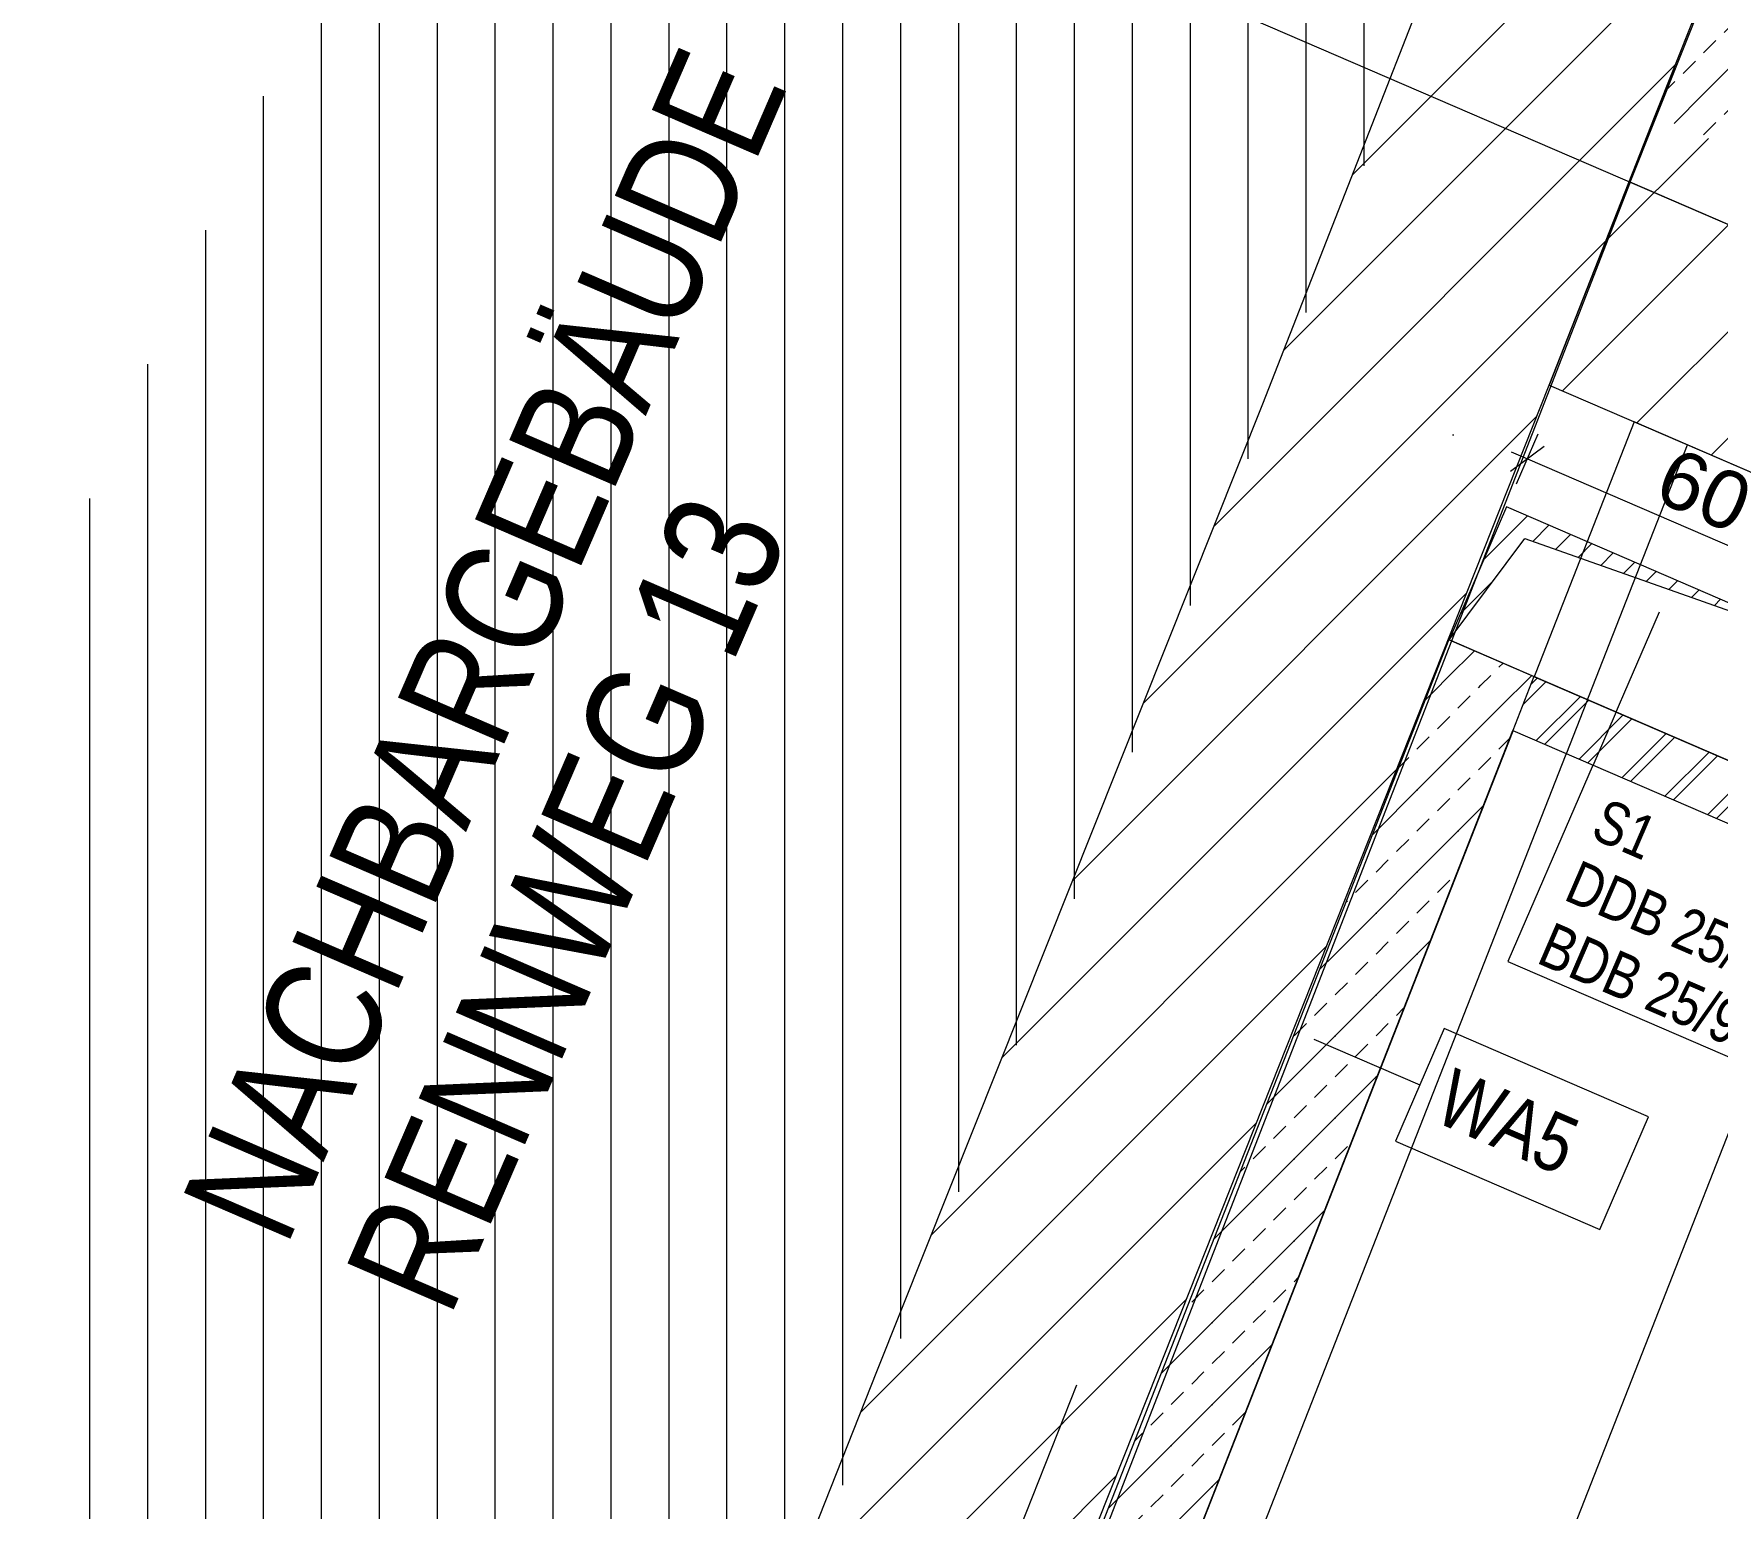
# Model space of a CAD drawing. Header units: millimetres. Extents: x 11801750 to 12566104, y 354831409 to 356234587.
# Drawn here: x 12539102 to 12542009, y 356217500 to 356220045 of the extents above; entities that cross this region are included whole.
import ezdxf
from ezdxf.enums import TextEntityAlignment as Align

# ---------------------------------------------------------------- set-up
doc = ezdxf.new("R2010")
doc.units = ezdxf.units.MM
doc.header["$MEASUREMENT"] = 0
doc.set_wipeout_variables(frame=1)
doc.linetypes.add('Dot & Dashed', pattern=[6702.78, 3527.78, -1763.89, 0, -1411.11])
doc.linetypes.add('Wipeout_Contour', pattern=[1000, 0, -1000])
for name, color, linetype in [('New_010 Aussenwände', 7, 'Continuous'), ('New_015 Innenwände', 7, 'Continuous'), ('New_035 Decken', 7, 'Continuous'), ('New_080 Raumdefinitionen', 7, 'Continuous'), ('New_110 Bemassungen Ausführung', 7, 'Continuous'), ('New_290 Raster _ Achsen', 7, 'Continuous')]:
    doc.layers.add(name, color=color, linetype=linetype)
for name, color, linetype, lineweight in [('New_010 Aussenwände_Pen_No__1', 7, 'Continuous', 13), ('New_010 Aussenwände_Pen_No__96', 8, 'Continuous', 13), ('New_015 Innenwände_Pen_No__1', 7, 'Continuous', 13), ('New_015 Innenwände_Pen_No__96', 8, 'Continuous', 13), ('New_035 Decken_Pen_No__1', 7, 'Continuous', 13), ('New_065 Möbel Einrichtung_Pen_No__39', 8, 'Continuous', 13), ('New_110 Bemassungen Ausführung_Pen_No__1', 7, 'Continuous', 13), ('New_160 Beschriftungen Ausführung_Pen_No__1', 7, 'Continuous', 13), ('New_255 Plangrafiken_Pen_No__1', 7, 'Continuous', 13), ('New_255 Plangrafiken_Pen_No__21', 1, 'Continuous', 13), ('New_255 Plangrafiken_Pen_No__39', 8, 'Continuous', 13), ('New_290 Raster _ Achsen_Pen_No__108', 7, 'Continuous', 13), ('New_HKLS_Pen_No__21', 1, 'Continuous', 13)]:
    doc.layers.add(name, color=color, linetype=linetype, lineweight=lineweight)
doc.styles.add('GENERATED_STYLE_1', font='arial.ttf')
doc.styles.add('GENERATED_STYLE_2', font='arial.ttf', dxfattribs={"width": 0.8})
doc.dimstyles.new('GENERATED_STYLE__1', dxfattribs={"dimtxt": 125, "dimasz": 47.5, "dimexe": 0.18, "dimexo": 2, "dimgap": 0, "dimtad": 1, "dimlfac": 0.001, "dimzin": 0, "dimdsep": 46, "dimtxsty": 'GENERATED_STYLE_1', "dimblk": 'ARROWHEAD_2', "dimblk1": 'ARROWHEAD_2', "dimblk2": 'ARROWHEAD_2', "dimcen": 0.09, "dimclrd": 7, "dimclre": 7, "dimclrt": 7, "dimadec": 0, "dimazin": 0, "dimtfac": 1, "dimtdec": 4, "dimtmove": 0, "dimatfit": 3, "dimfxl": 1, "dimtolj": 1, "dimtzin": 0, "dimarcsym": 0})
doc.dimstyles.new('GENERATED_STYLE__2', dxfattribs={"dimtxt": 100, "dimasz": 47.5, "dimexe": 0.18, "dimexo": 2, "dimgap": 0, "dimtad": 1, "dimlfac": 0.001, "dimzin": 0, "dimdsep": 46, "dimtxsty": 'GENERATED_STYLE_1', "dimblk": 'ARROWHEAD_2', "dimblk1": 'ARROWHEAD_2', "dimblk2": 'ARROWHEAD_2', "dimcen": 0.09, "dimclrd": 7, "dimclre": 7, "dimclrt": 7, "dimadec": 0, "dimazin": 0, "dimtfac": 1, "dimtdec": 4, "dimtmove": 0, "dimatfit": 3, "dimfxl": 1, "dimtolj": 1, "dimtzin": 0, "dimarcsym": 0})
pattern_1 = [(45, (12240439.16, 356160438.36), (-70.710678, 70.710678), [30, -20]), (45, (12240403.8, 356160473.71), (-70.710678, 70.710678), [100, 0])]
pattern_2 = [(45, (12240439.16, 356160438.36), (-91.92388, 91.92388), [])]
pattern_3 = [(45, (12240439.16, 356160438.356), (-53.033009, 53.033009), []), (45, (12240428.55, 356160448.96), (-53.033009, 53.033009), [])]

# ---------------------------------------------------------------- blocks, each defined once
blk = doc.blocks.new('*X23', base_point=(12240439.2, 356160438.4))
at = {"layer": 'New_255 Plangrafiken_Pen_No__39', "color": 8, "linetype": 'Continuous', "lineweight": 13}
for p, q in [((12539598.2, 356220169.2), (12539598.2, 356219933.6)), ((12539598.2, 356220169.2), (12539598.2, 356219933.6)), ((12539698.2, 356220183.6), (12539698.2, 356219933.6)), ((12539698.2, 356220183.6), (12539698.2, 356219933.6)), ((12539798.2, 356220183.6), (12539798.2, 356219933.6)), ((12539798.2, 356220183.6), (12539798.2, 356219933.6)), ((12539898.2, 356220183.6), (12539898.2, 356219933.6)), ((12539898.2, 356220183.6), (12539898.2, 356219933.6)), ((12539998.2, 356220183.6), (12539998.2, 356219933.6)), ((12539998.2, 356220183.6), (12539998.2, 356219933.6)), ((12540098.2, 356220183.6), (12540098.2, 356219933.6)), ((12540098.2, 356220183.6), (12540098.2, 356219933.6)), ((12540198.2, 356220183.6), (12540198.2, 356219933.6)), ((12540198.2, 356220183.6), (12540198.2, 356219933.6)), ((12540298.2, 356220183.6), (12540298.2, 356219933.6)), ((12540298.2, 356220183.6), (12540298.2, 356219933.6)), ((12540398.2, 356220183.6), (12540398.2, 356219933.6)), ((12540398.2, 356220183.6), (12540398.2, 356219933.6)), ((12540498.2, 356220183.6), (12540498.2, 356219933.6)), ((12540498.2, 356220183.6), (12540498.2, 356219933.6)), ((12540598.2, 356220183.6), (12540598.2, 356219933.6)), ((12540598.2, 356220183.6), (12540598.2, 356219933.6)), ((12540698.2, 356220183.6), (12540698.2, 356219933.6)), ((12540698.2, 356220183.6), (12540698.2, 356219933.6)), ((12540798.2, 356220183.6), (12540798.2, 356219933.6)), ((12540798.2, 356220183.6), (12540798.2, 356219933.6)), ((12540898.2, 356220183.6), (12540898.2, 356219933.6)), ((12540898.2, 356220183.6), (12540898.2, 356219933.6)), ((12540998.2, 356220183.6), (12540998.2, 356219933.6)), ((12540998.2, 356220183.6), (12540998.2, 356219933.6)), ((12541098.2, 356220183.6), (12541098.2, 356219933.6)), ((12541098.2, 356220183.6), (12541098.2, 356219933.6)), ((12541198.2, 356220183.6), (12541198.2, 356219933.6)), ((12541198.2, 356220183.6), (12541198.2, 356219933.6)), ((12541298.2, 356220183.6), (12541298.2, 356219933.6)), ((12541298.2, 356220183.6), (12541298.2, 356219933.6)), ((12541398.2, 356220183.6), (12541398.2, 356219933.6)), ((12541398.2, 356220183.6), (12541398.2, 356219933.6)), ((12539498.2, 356219937.7), (12539498.2, 356219933.6)), ((12539498.2, 356219937.7), (12539498.2, 356219933.6)), ((12539498.2, 356219933.6), (12539498.2, 356219683.6)), ((12539498.2, 356219933.6), (12539498.2, 356219683.6)), ((12539598.2, 356219933.6), (12539598.2, 356219683.6)), ((12539598.2, 356219933.6), (12539598.2, 356219683.6)), ((12539698.2, 356219933.6), (12539698.2, 356219683.6)), ((12539698.2, 356219933.6), (12539698.2, 356219683.6)), ((12539798.2, 356219933.6), (12539798.2, 356219683.6)), ((12539798.2, 356219933.6), (12539798.2, 356219683.6)), ((12539898.2, 356219933.6), (12539898.2, 356219683.6)), ((12539898.2, 356219933.6), (12539898.2, 356219683.6)), ((12539998.2, 356219933.6), (12539998.2, 356219683.6)), ((12539998.2, 356219933.6), (12539998.2, 356219683.6)), ((12540098.2, 356219933.6), (12540098.2, 356219683.6)), ((12540098.2, 356219933.6), (12540098.2, 356219683.6)), ((12540198.2, 356219933.6), (12540198.2, 356219683.6)), ((12540198.2, 356219933.6), (12540198.2, 356219683.6)), ((12540298.2, 356219933.6), (12540298.2, 356219683.6)), ((12540298.2, 356219933.6), (12540298.2, 356219683.6)), ((12540398.2, 356219933.6), (12540398.2, 356219683.6)), ((12540398.2, 356219933.6), (12540398.2, 356219683.6)), ((12540498.2, 356219933.6), (12540498.2, 356219683.6)), ((12540498.2, 356219933.6), (12540498.2, 356219683.6)), ((12540598.2, 356219933.6), (12540598.2, 356219683.6)), ((12540598.2, 356219933.6), (12540598.2, 356219683.6)), ((12540698.2, 356219933.6), (12540698.2, 356219683.6)), ((12540698.2, 356219933.6), (12540698.2, 356219683.6)), ((12540798.2, 356219933.6), (12540798.2, 356219683.6)), ((12540798.2, 356219933.6), (12540798.2, 356219683.6)), ((12540898.2, 356219933.6), (12540898.2, 356219683.6)), ((12540898.2, 356219933.6), (12540898.2, 356219683.6)), ((12540998.2, 356219933.6), (12540998.2, 356219683.6)), ((12540998.2, 356219933.6), (12540998.2, 356219683.6)), ((12541098.2, 356219933.6), (12541098.2, 356219683.6)), ((12541098.2, 356219933.6), (12541098.2, 356219683.6)), ((12541198.2, 356219933.6), (12541198.2, 356219683.6)), ((12541198.2, 356219933.6), (12541198.2, 356219683.6)), ((12541298.2, 356219933.6), (12541298.2, 356219683.6)), ((12541298.2, 356219933.6), (12541298.2, 356219683.6)), ((12541398.2, 356219933.6), (12541398.2, 356219817.4)), ((12541398.2, 356219933.6), (12541398.2, 356219817.4)), ((12539398.2, 356219706.2), (12539398.2, 356219683.6)), ((12539398.2, 356219706.2), (12539398.2, 356219683.6)), ((12539398.2, 356219683.6), (12539398.2, 356219433.6)), ((12539398.2, 356219683.6), (12539398.2, 356219433.6)), ((12539498.2, 356219683.6), (12539498.2, 356219433.6)), ((12539498.2, 356219683.6), (12539498.2, 356219433.6)), ((12539598.2, 356219683.6), (12539598.2, 356219433.6)), ((12539598.2, 356219683.6), (12539598.2, 356219433.6)), ((12539698.2, 356219683.6), (12539698.2, 356219433.6)), ((12539698.2, 356219683.6), (12539698.2, 356219433.6)), ((12539798.2, 356219683.6), (12539798.2, 356219433.6)), ((12539798.2, 356219683.6), (12539798.2, 356219433.6)), ((12539898.2, 356219683.6), (12539898.2, 356219433.6)), ((12539898.2, 356219683.6), (12539898.2, 356219433.6)), ((12539998.2, 356219683.6), (12539998.2, 356219433.6)), ((12539998.2, 356219683.6), (12539998.2, 356219433.6)), ((12540098.2, 356219683.6), (12540098.2, 356219433.6)), ((12540098.2, 356219683.6), (12540098.2, 356219433.6)), ((12540198.2, 356219683.6), (12540198.2, 356219433.6)), ((12540198.2, 356219683.6), (12540198.2, 356219433.6)), ((12540298.2, 356219683.6), (12540298.2, 356219433.6)), ((12540298.2, 356219683.6), (12540298.2, 356219433.6)), ((12540398.2, 356219683.6), (12540398.2, 356219433.6)), ((12540398.2, 356219683.6), (12540398.2, 356219433.6)), ((12540498.2, 356219683.6), (12540498.2, 356219433.6)), ((12540498.2, 356219683.6), (12540498.2, 356219433.6)), ((12540598.2, 356219683.6), (12540598.2, 356219433.6)), ((12540598.2, 356219683.6), (12540598.2, 356219433.6)), ((12540698.2, 356219683.6), (12540698.2, 356219433.6)), ((12540698.2, 356219683.6), (12540698.2, 356219433.6)), ((12540798.2, 356219683.6), (12540798.2, 356219433.6)), ((12540798.2, 356219683.6), (12540798.2, 356219433.6)), ((12540898.2, 356219683.6), (12540898.2, 356219433.6)), ((12540898.2, 356219683.6), (12540898.2, 356219433.6)), ((12540998.2, 356219683.6), (12540998.2, 356219433.6)), ((12540998.2, 356219683.6), (12540998.2, 356219433.6)), ((12541098.2, 356219683.6), (12541098.2, 356219433.6)), ((12541098.2, 356219683.6), (12541098.2, 356219433.6)), ((12541198.2, 356219683.6), (12541198.2, 356219433.6)), ((12541198.2, 356219683.6), (12541198.2, 356219433.6)), ((12541298.2, 356219683.6), (12541298.2, 356219564.3)), ((12541298.2, 356219683.6), (12541298.2, 356219564.3)), ((12539298.2, 356219474.7), (12539298.2, 356219433.6)), ((12539298.2, 356219474.7), (12539298.2, 356219433.6)), ((12539298.2, 356219433.6), (12539298.2, 356219183.6)), ((12539298.2, 356219433.6), (12539298.2, 356219183.6)), ((12539398.2, 356219433.6), (12539398.2, 356219183.6)), ((12539398.2, 356219433.6), (12539398.2, 356219183.6)), ((12539498.2, 356219433.6), (12539498.2, 356219183.6)), ((12539498.2, 356219433.6), (12539498.2, 356219183.6)), ((12539598.2, 356219433.6), (12539598.2, 356219183.6)), ((12539598.2, 356219433.6), (12539598.2, 356219183.6)), ((12539698.2, 356219433.6), (12539698.2, 356219183.6)), ((12539698.2, 356219433.6), (12539698.2, 356219183.6)), ((12539798.2, 356219433.6), (12539798.2, 356219183.6)), ((12539798.2, 356219433.6), (12539798.2, 356219183.6)), ((12539898.2, 356219433.6), (12539898.2, 356219183.6)), ((12539898.2, 356219433.6), (12539898.2, 356219183.6)), ((12539998.2, 356219433.6), (12539998.2, 356219183.6)), ((12539998.2, 356219433.6), (12539998.2, 356219183.6)), ((12540098.2, 356219433.6), (12540098.2, 356219183.6)), ((12540098.2, 356219433.6), (12540098.2, 356219183.6)), ((12540198.2, 356219433.6), (12540198.2, 356219183.6)), ((12540198.2, 356219433.6), (12540198.2, 356219183.6)), ((12540298.2, 356219433.6), (12540298.2, 356219183.6)), ((12540298.2, 356219433.6), (12540298.2, 356219183.6)), ((12540398.2, 356219433.6), (12540398.2, 356219183.6)), ((12540398.2, 356219433.6), (12540398.2, 356219183.6)), ((12540498.2, 356219433.6), (12540498.2, 356219183.6)), ((12540498.2, 356219433.6), (12540498.2, 356219183.6)), ((12540598.2, 356219433.6), (12540598.2, 356219183.6)), ((12540598.2, 356219433.6), (12540598.2, 356219183.6)), ((12540698.2, 356219433.6), (12540698.2, 356219183.6)), ((12540698.2, 356219433.6), (12540698.2, 356219183.6)), ((12540798.2, 356219433.6), (12540798.2, 356219183.6)), ((12540798.2, 356219433.6), (12540798.2, 356219183.6)), ((12540898.2, 356219433.6), (12540898.2, 356219183.6)), ((12540898.2, 356219433.6), (12540898.2, 356219183.6)), ((12540998.2, 356219433.6), (12540998.2, 356219183.6)), ((12540998.2, 356219433.6), (12540998.2, 356219183.6)), ((12541098.2, 356219433.6), (12541098.2, 356219183.6)), ((12541098.2, 356219433.6), (12541098.2, 356219183.6)), ((12541198.2, 356219433.6), (12541198.2, 356219311.3)), ((12541198.2, 356219433.6), (12541198.2, 356219311.3)), ((12539198.2, 356219243.2), (12539198.2, 356219183.6)), ((12539198.2, 356219243.2), (12539198.2, 356219183.6)), ((12539198.2, 356219183.6), (12539198.2, 356218933.6)), ((12539198.2, 356219183.6), (12539198.2, 356218933.6)), ((12539298.2, 356219183.6), (12539298.2, 356218933.6)), ((12539298.2, 356219183.6), (12539298.2, 356218933.6)), ((12539398.2, 356219183.6), (12539398.2, 356218933.6)), ((12539398.2, 356219183.6), (12539398.2, 356218933.6)), ((12539498.2, 356219183.6), (12539498.2, 356218933.6)), ((12539498.2, 356219183.6), (12539498.2, 356218933.6)), ((12539598.2, 356219183.6), (12539598.2, 356218933.6)), ((12539598.2, 356219183.6), (12539598.2, 356218933.6)), ((12539698.2, 356219183.6), (12539698.2, 356218933.6)), ((12539698.2, 356219183.6), (12539698.2, 356218933.6)), ((12539798.2, 356219183.6), (12539798.2, 356218933.6)), ((12539798.2, 356219183.6), (12539798.2, 356218933.6)), ((12539898.2, 356219183.6), (12539898.2, 356218933.6)), ((12539898.2, 356219183.6), (12539898.2, 356218933.6)), ((12539998.2, 356219183.6), (12539998.2, 356218933.6)), ((12539998.2, 356219183.6), (12539998.2, 356218933.6)), ((12540098.2, 356219183.6), (12540098.2, 356218933.6)), ((12540098.2, 356219183.6), (12540098.2, 356218933.6)), ((12540198.2, 356219183.6), (12540198.2, 356218933.6)), ((12540198.2, 356219183.6), (12540198.2, 356218933.6)), ((12540298.2, 356219183.6), (12540298.2, 356218933.6)), ((12540298.2, 356219183.6), (12540298.2, 356218933.6)), ((12540398.2, 356219183.6), (12540398.2, 356218933.6)), ((12540398.2, 356219183.6), (12540398.2, 356218933.6)), ((12540498.2, 356219183.6), (12540498.2, 356218933.6)), ((12540498.2, 356219183.6), (12540498.2, 356218933.6)), ((12540598.2, 356219183.6), (12540598.2, 356218933.6)), ((12540598.2, 356219183.6), (12540598.2, 356218933.6)), ((12540698.2, 356219183.6), (12540698.2, 356218933.6)), ((12540698.2, 356219183.6), (12540698.2, 356218933.6)), ((12540798.2, 356219183.6), (12540798.2, 356218933.6)), ((12540798.2, 356219183.6), (12540798.2, 356218933.6)), ((12540898.2, 356219183.6), (12540898.2, 356218933.6)), ((12540898.2, 356219183.6), (12540898.2, 356218933.6)), ((12540998.2, 356219183.6), (12540998.2, 356218933.6)), ((12540998.2, 356219183.6), (12540998.2, 356218933.6)), ((12541098.2, 356219183.6), (12541098.2, 356219058.2)), ((12541098.2, 356219183.6), (12541098.2, 356219058.2)), ((12539198.2, 356218933.6), (12539198.2, 356218683.6)), ((12539198.2, 356218933.6), (12539198.2, 356218683.6)), ((12539298.2, 356218933.6), (12539298.2, 356218683.6)), ((12539298.2, 356218933.6), (12539298.2, 356218683.6)), ((12539398.2, 356218933.6), (12539398.2, 356218683.6)), ((12539398.2, 356218933.6), (12539398.2, 356218683.6)), ((12539498.2, 356218933.6), (12539498.2, 356218683.6)), ((12539498.2, 356218933.6), (12539498.2, 356218683.6)), ((12539598.2, 356218933.6), (12539598.2, 356218683.6)), ((12539598.2, 356218933.6), (12539598.2, 356218683.6)), ((12539698.2, 356218933.6), (12539698.2, 356218683.6)), ((12539698.2, 356218933.6), (12539698.2, 356218683.6)), ((12539798.2, 356218933.6), (12539798.2, 356218683.6)), ((12539798.2, 356218933.6), (12539798.2, 356218683.6)), ((12539898.2, 356218933.6), (12539898.2, 356218683.6)), ((12539898.2, 356218933.6), (12539898.2, 356218683.6)), ((12539998.2, 356218933.6), (12539998.2, 356218683.6)), ((12539998.2, 356218933.6), (12539998.2, 356218683.6)), ((12540098.2, 356218933.6), (12540098.2, 356218683.6)), ((12540098.2, 356218933.6), (12540098.2, 356218683.6)), ((12540198.2, 356218933.6), (12540198.2, 356218683.6)), ((12540198.2, 356218933.6), (12540198.2, 356218683.6)), ((12540298.2, 356218933.6), (12540298.2, 356218683.6)), ((12540298.2, 356218933.6), (12540298.2, 356218683.6)), ((12540398.2, 356218933.6), (12540398.2, 356218683.6)), ((12540398.2, 356218933.6), (12540398.2, 356218683.6)), ((12540498.2, 356218933.6), (12540498.2, 356218683.6)), ((12540498.2, 356218933.6), (12540498.2, 356218683.6)), ((12540598.2, 356218933.6), (12540598.2, 356218683.6)), ((12540598.2, 356218933.6), (12540598.2, 356218683.6)), ((12540698.2, 356218933.6), (12540698.2, 356218683.6)), ((12540698.2, 356218933.6), (12540698.2, 356218683.6)), ((12540798.2, 356218933.6), (12540798.2, 356218683.6)), ((12540798.2, 356218933.6), (12540798.2, 356218683.6)), ((12540898.2, 356218933.6), (12540898.2, 356218683.6)), ((12540898.2, 356218933.6), (12540898.2, 356218683.6)), ((12540998.2, 356218933.6), (12540998.2, 356218805.2)), ((12540998.2, 356218933.6), (12540998.2, 356218805.2)), ((12539198.2, 356218683.6), (12539198.2, 356218433.6)), ((12539198.2, 356218683.6), (12539198.2, 356218433.6)), ((12539298.2, 356218683.6), (12539298.2, 356218433.6)), ((12539298.2, 356218683.6), (12539298.2, 356218433.6)), ((12539398.2, 356218683.6), (12539398.2, 356218433.6)), ((12539398.2, 356218683.6), (12539398.2, 356218433.6)), ((12539498.2, 356218683.6), (12539498.2, 356218433.6)), ((12539498.2, 356218683.6), (12539498.2, 356218433.6)), ((12539598.2, 356218683.6), (12539598.2, 356218433.6)), ((12539598.2, 356218683.6), (12539598.2, 356218433.6)), ((12539698.2, 356218683.6), (12539698.2, 356218433.6)), ((12539698.2, 356218683.6), (12539698.2, 356218433.6)), ((12539798.2, 356218683.6), (12539798.2, 356218433.6)), ((12539798.2, 356218683.6), (12539798.2, 356218433.6)), ((12539898.2, 356218683.6), (12539898.2, 356218433.6)), ((12539898.2, 356218683.6), (12539898.2, 356218433.6)), ((12539998.2, 356218683.6), (12539998.2, 356218433.6)), ((12539998.2, 356218683.6), (12539998.2, 356218433.6)), ((12540098.2, 356218683.6), (12540098.2, 356218433.6)), ((12540098.2, 356218683.6), (12540098.2, 356218433.6)), ((12540198.2, 356218683.6), (12540198.2, 356218433.6)), ((12540198.2, 356218683.6), (12540198.2, 356218433.6)), ((12540298.2, 356218683.6), (12540298.2, 356218433.6)), ((12540298.2, 356218683.6), (12540298.2, 356218433.6)), ((12540398.2, 356218683.6), (12540398.2, 356218433.6)), ((12540398.2, 356218683.6), (12540398.2, 356218433.6)), ((12540498.2, 356218683.6), (12540498.2, 356218433.6)), ((12540498.2, 356218683.6), (12540498.2, 356218433.6)), ((12540598.2, 356218683.6), (12540598.2, 356218433.6)), ((12540598.2, 356218683.6), (12540598.2, 356218433.6)), ((12540698.2, 356218683.6), (12540698.2, 356218433.6)), ((12540698.2, 356218683.6), (12540698.2, 356218433.6)), ((12540798.2, 356218683.6), (12540798.2, 356218433.6)), ((12540798.2, 356218683.6), (12540798.2, 356218433.6)), ((12540898.2, 356218683.6), (12540898.2, 356218552.1)), ((12540898.2, 356218683.6), (12540898.2, 356218552.1)), ((12539198.2, 356218433.6), (12539198.2, 356218183.6)), ((12539198.2, 356218433.6), (12539198.2, 356218183.6)), ((12539298.2, 356218433.6), (12539298.2, 356218183.6)), ((12539298.2, 356218433.6), (12539298.2, 356218183.6)), ((12539398.2, 356218433.6), (12539398.2, 356218183.6)), ((12539398.2, 356218433.6), (12539398.2, 356218183.6)), ((12539498.2, 356218433.6), (12539498.2, 356218183.6)), ((12539498.2, 356218433.6), (12539498.2, 356218183.6)), ((12539598.2, 356218433.6), (12539598.2, 356218183.6)), ((12539598.2, 356218433.6), (12539598.2, 356218183.6)), ((12539698.2, 356218433.6), (12539698.2, 356218183.6)), ((12539698.2, 356218433.6), (12539698.2, 356218183.6)), ((12539798.2, 356218433.6), (12539798.2, 356218183.6)), ((12539798.2, 356218433.6), (12539798.2, 356218183.6)), ((12539898.2, 356218433.6), (12539898.2, 356218183.6)), ((12539898.2, 356218433.6), (12539898.2, 356218183.6)), ((12539998.2, 356218433.6), (12539998.2, 356218183.6)), ((12539998.2, 356218433.6), (12539998.2, 356218183.6)), ((12540098.2, 356218433.6), (12540098.2, 356218183.6)), ((12540098.2, 356218433.6), (12540098.2, 356218183.6)), ((12540198.2, 356218433.6), (12540198.2, 356218183.6)), ((12540198.2, 356218433.6), (12540198.2, 356218183.6)), ((12540298.2, 356218433.6), (12540298.2, 356218183.6)), ((12540298.2, 356218433.6), (12540298.2, 356218183.6)), ((12540398.2, 356218433.6), (12540398.2, 356218183.6)), ((12540398.2, 356218433.6), (12540398.2, 356218183.6)), ((12540498.2, 356218433.6), (12540498.2, 356218183.6)), ((12540498.2, 356218433.6), (12540498.2, 356218183.6)), ((12540598.2, 356218433.6), (12540598.2, 356218183.6)), ((12540598.2, 356218433.6), (12540598.2, 356218183.6)), ((12540698.2, 356218433.6), (12540698.2, 356218183.6)), ((12540698.2, 356218433.6), (12540698.2, 356218183.6)), ((12540798.2, 356218433.6), (12540798.2, 356218299.1)), ((12540798.2, 356218433.6), (12540798.2, 356218299.1)), ((12539198.2, 356218183.6), (12539198.2, 356217933.6)), ((12539198.2, 356218183.6), (12539198.2, 356217933.6)), ((12539298.2, 356218183.6), (12539298.2, 356217933.6)), ((12539298.2, 356218183.6), (12539298.2, 356217933.6)), ((12539398.2, 356218183.6), (12539398.2, 356217933.6)), ((12539398.2, 356218183.6), (12539398.2, 356217933.6)), ((12539498.2, 356218183.6), (12539498.2, 356217933.6)), ((12539498.2, 356218183.6), (12539498.2, 356217933.6)), ((12539598.2, 356218183.6), (12539598.2, 356217933.6)), ((12539598.2, 356218183.6), (12539598.2, 356217933.6)), ((12539698.2, 356218183.6), (12539698.2, 356217933.6)), ((12539698.2, 356218183.6), (12539698.2, 356217933.6)), ((12539798.2, 356218183.6), (12539798.2, 356217933.6)), ((12539798.2, 356218183.6), (12539798.2, 356217933.6)), ((12539898.2, 356218183.6), (12539898.2, 356217933.6)), ((12539898.2, 356218183.6), (12539898.2, 356217933.6)), ((12539998.2, 356218183.6), (12539998.2, 356217933.6)), ((12539998.2, 356218183.6), (12539998.2, 356217933.6)), ((12540098.2, 356218183.6), (12540098.2, 356217933.6)), ((12540098.2, 356218183.6), (12540098.2, 356217933.6)), ((12540198.2, 356218183.6), (12540198.2, 356217933.6)), ((12540198.2, 356218183.6), (12540198.2, 356217933.6)), ((12540298.2, 356218183.6), (12540298.2, 356217933.6)), ((12540298.2, 356218183.6), (12540298.2, 356217933.6)), ((12540398.2, 356218183.6), (12540398.2, 356217933.6)), ((12540398.2, 356218183.6), (12540398.2, 356217933.6)), ((12540498.2, 356218183.6), (12540498.2, 356217933.6)), ((12540498.2, 356218183.6), (12540498.2, 356217933.6)), ((12540598.2, 356218183.6), (12540598.2, 356217933.6)), ((12540598.2, 356218183.6), (12540598.2, 356217933.6)), ((12540698.2, 356218183.6), (12540698.2, 356218046)), ((12540698.2, 356218183.6), (12540698.2, 356218046)), ((12539198.2, 356217933.6), (12539198.2, 356217683.6)), ((12539198.2, 356217933.6), (12539198.2, 356217683.6)), ((12539298.2, 356217933.6), (12539298.2, 356217683.6)), ((12539298.2, 356217933.6), (12539298.2, 356217683.6)), ((12539398.2, 356217933.6), (12539398.2, 356217683.6)), ((12539398.2, 356217933.6), (12539398.2, 356217683.6)), ((12539498.2, 356217933.6), (12539498.2, 356217683.6)), ((12539498.2, 356217933.6), (12539498.2, 356217683.6)), ((12539598.2, 356217933.6), (12539598.2, 356217683.6)), ((12539598.2, 356217933.6), (12539598.2, 356217683.6)), ((12539698.2, 356217933.6), (12539698.2, 356217683.6)), ((12539698.2, 356217933.6), (12539698.2, 356217683.6)), ((12539798.2, 356217933.6), (12539798.2, 356217683.6)), ((12539798.2, 356217933.6), (12539798.2, 356217683.6)), ((12539898.2, 356217933.6), (12539898.2, 356217683.6)), ((12539898.2, 356217933.6), (12539898.2, 356217683.6)), ((12539998.2, 356217933.6), (12539998.2, 356217683.6)), ((12539998.2, 356217933.6), (12539998.2, 356217683.6)), ((12540098.2, 356217933.6), (12540098.2, 356217683.6)), ((12540098.2, 356217933.6), (12540098.2, 356217683.6)), ((12540198.2, 356217933.6), (12540198.2, 356217683.6)), ((12540198.2, 356217933.6), (12540198.2, 356217683.6)), ((12540298.2, 356217933.6), (12540298.2, 356217683.6)), ((12540298.2, 356217933.6), (12540298.2, 356217683.6)), ((12540398.2, 356217933.6), (12540398.2, 356217683.6)), ((12540398.2, 356217933.6), (12540398.2, 356217683.6)), ((12540498.2, 356217933.6), (12540498.2, 356217683.6)), ((12540498.2, 356217933.6), (12540498.2, 356217683.6)), ((12540598.2, 356217933.6), (12540598.2, 356217793)), ((12540598.2, 356217933.6), (12540598.2, 356217793)), ((12539198.2, 356217683.6), (12539198.2, 356217433.6)), ((12539198.2, 356217683.6), (12539198.2, 356217433.6)), ((12539298.2, 356217683.6), (12539298.2, 356217433.6)), ((12539298.2, 356217683.6), (12539298.2, 356217433.6)), ((12539398.2, 356217683.6), (12539398.2, 356217433.6)), ((12539398.2, 356217683.6), (12539398.2, 356217433.6)), ((12539498.2, 356217683.6), (12539498.2, 356217433.6)), ((12539498.2, 356217683.6), (12539498.2, 356217433.6)), ((12539598.2, 356217683.6), (12539598.2, 356217433.6)), ((12539598.2, 356217683.6), (12539598.2, 356217433.6)), ((12539698.2, 356217683.6), (12539698.2, 356217433.6)), ((12539698.2, 356217683.6), (12539698.2, 356217433.6)), ((12539798.2, 356217683.6), (12539798.2, 356217433.6)), ((12539798.2, 356217683.6), (12539798.2, 356217433.6)), ((12539898.2, 356217683.6), (12539898.2, 356217433.6)), ((12539898.2, 356217683.6), (12539898.2, 356217433.6)), ((12539998.2, 356217683.6), (12539998.2, 356217433.6)), ((12539998.2, 356217683.6), (12539998.2, 356217433.6)), ((12540098.2, 356217683.6), (12540098.2, 356217433.6)), ((12540098.2, 356217683.6), (12540098.2, 356217433.6)), ((12540198.2, 356217683.6), (12540198.2, 356217433.6)), ((12540198.2, 356217683.6), (12540198.2, 356217433.6)), ((12540298.2, 356217683.6), (12540298.2, 356217433.6)), ((12540298.2, 356217683.6), (12540298.2, 356217433.6)), ((12540398.2, 356217683.6), (12540398.2, 356217433.6)), ((12540398.2, 356217683.6), (12540398.2, 356217433.6)), ((12540498.2, 356217683.6), (12540498.2, 356217539.9)), ((12540498.2, 356217683.6), (12540498.2, 356217539.9))]:
    blk.add_line(p, q, dxfattribs=at)
blk = doc.blocks.new('Fill_3', base_point=(12240439.2, 356160438.4))
at = {"layer": 'New_255 Plangrafiken_Pen_No__39', "color": 8, "linetype": 'Continuous', "lineweight": 13}
blk.add_blockref('*X23', (12240439.2, 356160438.4), dxfattribs=at)
blk = doc.blocks.new('Slab_1', base_point=(12547154.2, 356210507.7))
at = {"layer": 'New_035 Decken_Pen_No__1', "color": 7, "linetype": 'Continuous', "lineweight": 13, "flags": 128}
blk.add_lwpolyline([(12547154.2, 356210507.7), (12549029.4, 356209697.6), (12551425.9, 356215245.2), (12551270.6, 356215312.3), (12551369.8, 356215541.8), (12545889.9, 356217911.1), (12545939.5, 356218025.8), (12541857.8, 356219789.1), (12539526.9, 356213802.6)], close=True, dxfattribs=at)
blk = doc.blocks.new('Slab_5', base_point=(12545847.7, 356218065.5))
at = {"layer": 'New_035 Decken_Pen_No__1', "color": 7, "linetype": 'Continuous', "lineweight": 13, "flags": 128}
blk.add_lwpolyline([(12545847.7, 356218065.5), (12541857.8, 356219789.1), (12544927.2, 356227482.7), (12547894, 356226201), (12547854.4, 356226109.2), (12552736.2, 356224000.4), (12551404.9, 356220918.5), (12547851, 356222450.4), (12545939.5, 356218025.8)], close=True, dxfattribs=at)
blk = doc.blocks.new('Wall_6', base_point=(12539732, 356214376))
at = {"layer": 'New_010 Aussenwände', "linetype": 'Continuous', "lineweight": 0, "true_color": 0x000000}
h = blk.add_hatch(dxfattribs=at)
h.set_pattern_fill('BETON_BEWEHRT_SN46', color=18, style=0, pattern_type=2)
h.set_pattern_definition(pattern_1)
h.paths.add_polyline_path([(12539881, 356214317.6), (12541655.4, 356218842.7), (12541545, 356218999.3), (12539732, 356214376)])
h = blk.add_hatch(dxfattribs=at)
h.set_pattern_fill('BETON_BEWEHRT_SN46', color=18, style=0, pattern_type=2)
h.set_pattern_definition(pattern_1)
h.paths.add_polyline_path([(12541545, 356218999.3), (12541655.4, 356218842.7), (12541692, 356218935.8)])
at = {"layer": 'New_010 Aussenwände_Pen_No__1', "color": 7, "linetype": 'Continuous', "lineweight": 13}
blk.add_line((12541692, 356218935.8), (12541655.4, 356218842.7), dxfattribs=at)
at = {"layer": 'New_010 Aussenwände_Pen_No__1', "color": 7, "linetype": 'Continuous', "lineweight": 13, "flags": 128}
for points in [[(12541545, 356218999.3), (12539732, 356214376)], [(12541545, 356218999.3), (12541692, 356218935.8)], [(12539881, 356214317.6), (12541655.4, 356218842.7)]]:
    blk.add_lwpolyline(points, dxfattribs=at)
blk = doc.blocks.new('Wall_36', base_point=(12542312.7, 356219726.6))
at = {"layer": 'New_010 Aussenwände_Pen_No__96', "linetype": 'Continuous', "lineweight": 13}
h = blk.add_hatch(dxfattribs=at)
h.set_pattern_fill('COMMON_BRICK', color=8, style=0, pattern_type=2)
h.set_pattern_definition(pattern_2)
h.paths.add_polyline_path([(12542312.7, 356219726.6), (12541901.2, 356219904.4), (12541718.2, 356219438.8), (12542114.4, 356219267.6)])
at = {"layer": 'New_010 Aussenwände_Pen_No__1', "color": 7, "linetype": 'Continuous', "lineweight": 13, "flags": 128}
for points in [[(12541901.2, 356219904.4), (12541718.2, 356219438.8)], [(12542312.7, 356219726.6), (12542048.1, 356219840.9)], [(12541718.2, 356219438.8), (12542114.4, 356219267.6)]]:
    blk.add_lwpolyline(points, dxfattribs=at)
blk = doc.blocks.new('Wall_37', base_point=(12539105.3, 356213984.7))
at = {"layer": 'New_015 Innenwände_Pen_No__96', "linetype": 'Continuous', "lineweight": 13}
h = blk.add_hatch(dxfattribs=at)
h.set_pattern_fill('COMMON_BRICK', color=8, style=0, pattern_type=2)
h.set_pattern_definition(pattern_2)
h.paths.add_polyline_path([(12539105.3, 356213984.7), (12539526.9, 356213802.6), (12539729.3, 356214368.7), (12540445.4, 356216233.8), (12540673.7, 356216808.5), (12541025.8, 356217693.6), (12541718.2, 356219438.8), (12541901.2, 356219904.4), (12542070.1, 356220327.7), (12542314.7, 356220940.7), (12542912.9, 356222483.2), (12543413.4, 356223751.8), (12543776.6, 356224653.6), (12544204.9, 356225707.8), (12544962.3, 356227575.3), (12544545.9, 356227742.6), (12542691.4, 356223148.6), (12542135.9, 356221738.4), (12541223.3, 356219405.7), (12540557, 356217735.1), (12539650.6, 356215443.3), (12539315.6, 356214547.4)])
at = {"layer": 'New_015 Innenwände_Pen_No__1', "color": 7, "linetype": 'Continuous', "lineweight": 13, "flags": 128}
for points in [[(12542135.9, 356221738.4), (12541223.3, 356219405.7)], [(12541901.2, 356219904.4), (12542070.1, 356220327.7)], [(12541718.2, 356219438.8), (12541901.2, 356219904.4)], [(12541025.8, 356217693.6), (12541718.2, 356219438.8)], [(12541223.3, 356219405.7), (12540557, 356217735.1)], [(12540557, 356217735.1), (12539650.6, 356215443.3)], [(12540673.7, 356216808.5), (12541025.8, 356217693.6)]]:
    blk.add_lwpolyline(points, dxfattribs=at)
blk = doc.blocks.new('Wall_72', base_point=(12541545, 356218999.3))
at = {"color": 254, "linetype": 'Wipeout_Contour', "lineweight": 0, "ltscale": 1069318070.031943}
blk.add_wipeout([(12542293, 356218676.2), (12542345.1, 356218544.7), (12542384.8, 356218636.5)], dxfattribs=at).dxf.layer = 'New_010 Aussenwände'
at = {"layer": 'New_010 Aussenwände', "linetype": 'Continuous', "lineweight": 0, "true_color": 0x000000}
h = blk.add_hatch(dxfattribs=at)
h.set_pattern_fill('INSULATION', color=18, style=0, pattern_type=2)
h.set_pattern_definition(pattern_3)
h.paths.add_polyline_path([(12542293, 356218676.2), (12542345.1, 356218544.7), (12542384.8, 356218636.5)])
at = {"color": 254, "linetype": 'Wipeout_Contour', "lineweight": 0, "ltscale": 1425757936.811469}
blk.add_wipeout([(12542293, 356218676.2), (12541692, 356218935.8), (12541655.4, 356218842.7), (12542253.3, 356218584.4)], dxfattribs=at).dxf.layer = 'New_010 Aussenwände'
at = {"layer": 'New_010 Aussenwände', "linetype": 'Continuous', "lineweight": 0, "true_color": 0x000000}
h = blk.add_hatch(dxfattribs=at)
h.set_pattern_fill('INSULATION', color=18, style=0, pattern_type=2)
h.set_pattern_definition(pattern_3)
h.paths.add_polyline_path([(12542293, 356218676.2), (12541692, 356218935.8), (12541655.4, 356218842.7), (12542253.3, 356218584.4)])
at = {"layer": 'New_010 Aussenwände_Pen_No__1', "color": 7, "linetype": 'Continuous', "lineweight": 13}
blk.add_line((12541692, 356218935.8), (12541655.4, 356218842.7), dxfattribs=at)
at = {"color": 254, "linetype": 'Wipeout_Contour', "lineweight": 0, "ltscale": 1069318012.902585}
blk.add_wipeout([(12542253.3, 356218584.4), (12542345.1, 356218544.7), (12542293, 356218676.2)], dxfattribs=at).dxf.layer = 'New_010 Aussenwände'
at = {"layer": 'New_010 Aussenwände', "linetype": 'Continuous', "lineweight": 0, "true_color": 0x000000}
h = blk.add_hatch(dxfattribs=at)
h.set_pattern_fill('INSULATION', color=18, style=0, pattern_type=2)
h.set_pattern_definition(pattern_3)
h.paths.add_polyline_path([(12542253.3, 356218584.4), (12542345.1, 356218544.7), (12542293, 356218676.2)])
at = {"layer": 'New_010 Aussenwände_Pen_No__1', "color": 7, "linetype": 'Continuous', "lineweight": 13, "flags": 128}
for points in [[(12542293, 356218676.2), (12541692, 356218935.8)], [(12541655.4, 356218842.7), (12542345.1, 356218544.7)], [(12542345.1, 356218544.7), (12542384.8, 356218636.5)]]:
    blk.add_lwpolyline(points, dxfattribs=at)
blk = doc.blocks.new('Wall_87', base_point=(12541901.2, 356219904.4))
at = {"layer": 'New_010 Aussenwände', "linetype": 'Continuous', "lineweight": 0, "true_color": 0x000000}
h = blk.add_hatch(dxfattribs=at)
h.set_pattern_fill('BETON_BEWEHRT_SN46', color=18, style=0, pattern_type=2)
h.set_pattern_definition(pattern_1)
h.paths.add_polyline_path([(12542048.1, 356219840.9), (12542577.8, 356221176.6), (12542429.1, 356221235.6), (12541901.2, 356219904.4)])
at = {"layer": 'New_010 Aussenwände_Pen_No__1', "color": 7, "linetype": 'Continuous', "lineweight": 13, "flags": 128}
for points in [[(12542429.1, 356221235.6), (12541901.2, 356219904.4)], [(12542048.1, 356219840.9), (12542577.8, 356221176.6)]]:
    blk.add_lwpolyline(points, dxfattribs=at)
blk = doc.blocks.new('Standard grid marker[46]', base_point=(12539645.8, 356220744.6))
at = {"layer": 'New_290 Raster _ Achsen_Pen_No__108', "color": 7, "linetype": 'Dot & Dashed', "lineweight": 13}
blk.add_line((12540563.8, 356220348), (12561567.2, 356211274.9), dxfattribs=at)
at = {"layer": 'New_290 Raster _ Achsen_Pen_No__108', "color": 7, "lineweight": 13, "style": 'GENERATED_STYLE_1'}
for tag, p in [('AC_MarkerText_1_0', (12539528.5, 356220880.1)), ('AC_MarkerText_1_1', (12562689.2, 356210875))]:
    blk.add_attdef(tag, text='', height=150, rotation=336.6365, dxfattribs=at).set_placement(p, align=Align.TOP_CENTER)
blk = doc.blocks.new('Standard grid marker[52]', base_point=(12539230.2, 356213489.9))
at = {"layer": 'New_290 Raster _ Achsen_Pen_No__108', "color": 7, "linetype": 'Dot & Dashed', "lineweight": 13}
blk.add_line((12539603.7, 356214432.9), (12547078.2, 356233305.9), dxfattribs=at)
at = {"layer": 'New_290 Raster _ Achsen_Pen_No__108', "color": 7, "lineweight": 13, "style": 'GENERATED_STYLE_1'}
for tag, p in [('AC_MarkerText_1_1', (12547559.5, 356234477.6)), ('AC_MarkerText_1_0', (12539209.1, 356213393.3))]:
    blk.add_attdef(tag, text='', height=150, rotation=336.6365, dxfattribs=at).set_placement(p, align=Align.TOP_CENTER)
blk = doc.blocks.new('*D305', base_point=(12240439.2, 356160438.4))
at = {"layer": 'New_110 Bemassungen Ausführung_Pen_No__1', "color": 7, "linetype": 'Continuous', "lineweight": 13, "transparency": 16777216}
for p, q in [((12543297.6, 356219301.1), (12543099.3, 356218842.1)), ((12543056.3, 356218860.7), (12543142.3, 356218823.5)), ((12543120.8, 356218813.2), (12543077.8, 356218871.1)), ((12543099.3, 356218842.1), (12540940.8, 356213845.4)), ((12540897.7, 356213864), (12540983.8, 356213826.8)), ((12540962.3, 356213816.4), (12540919.2, 356213874.3)), ((12540940.8, 356213845.4), (12540702.8, 356213294.6))]:
    blk.add_line(p, q, dxfattribs=at)
at = {"layer": 'New_110 Bemassungen Ausführung_Pen_No__1', "color": 7, "lineweight": 13, "transparency": 16777216, "insert": (12541946, 356216159.8), "char_height": 125, "attachment_point": 7, "rotation": 66.6365, "style": 'GENERATED_STYLE_1'}
blk.add_mtext('\\A1;{\\pql;\\fArial|b0|i0|c0|p0;\\W1.000000;5,44\\fArial|b0|i0|c0|p0;\\W1.000000;\\A1{\\H.66x;\\S5^  ;}}', dxfattribs=at)
blk = doc.blocks.new('ARROWHEAD_2')
at = {"color": 0, "linetype": 'Continuous', "lineweight": 0}
for p, q in [((-0.378, -0.655), (0.378, 0.655)), ((0, 0), (-1, 0))]:
    blk.add_line(p, q, dxfattribs=at)
blk = doc.blocks.new('*D306', base_point=(12240439.2, 356160438.4))
at = {"layer": 'New_110 Bemassungen Ausführung_Pen_No__1', "color": 7, "linetype": 'Continuous', "lineweight": 13, "transparency": 16777216}
for p, q in [((12543099.3, 356218842.1), (12540940.8, 356213845.4)), ((12540897.7, 356213864), (12540983.8, 356213826.8)), ((12540962.3, 356213816.4), (12540919.2, 356213874.3)), ((12540940.8, 356213845.4), (12540702.8, 356213294.6)), ((12540659.8, 356213313.2), (12540745.9, 356213276)), ((12540681.3, 356213323.5), (12540724.4, 356213265.6)), ((12540702.8, 356213294.6), (12540690.7, 356213266.5))]:
    blk.add_line(p, q, dxfattribs=at)
at = {"layer": 'New_110 Bemassungen Ausführung_Pen_No__1', "color": 7, "lineweight": 13, "transparency": 16777216, "insert": (12540761, 356213492.4), "char_height": 125, "attachment_point": 7, "rotation": 66.6365, "style": 'GENERATED_STYLE_1'}
blk.add_mtext('\\A1;{\\pql;\\fArial|b0|i0|c0|p0;\\W1.000000;60}', dxfattribs=at)
blk = doc.blocks.new('*D309', base_point=(12240439.2, 356160438.4))
at = {"layer": 'New_110 Bemassungen Ausführung_Pen_No__1', "color": 7, "linetype": 'Continuous', "lineweight": 13, "transparency": 16777216}
for p, q in [((12542450.6, 356228628.1), (12542407.5, 356228686)), ((12542429, 356228657.1), (12542441.1, 356228685.1)), ((12536564.9, 356215082.1), (12542429, 356228657.1)), ((12542472.1, 356228638.5), (12542386, 356228675.7)), ((12536543.3, 356215111.1), (12536586.4, 356215053.1)), ((12536607.9, 356215063.5), (12536521.8, 356215100.7)), ((12536552.7, 356215054), (12536564.9, 356215082.1))]:
    blk.add_line(p, q, dxfattribs=at)
at = {"layer": 'New_110 Bemassungen Ausführung_Pen_No__1', "color": 7, "lineweight": 13, "transparency": 16777216, "insert": (12539404, 356221641.8), "char_height": 125, "attachment_point": 7, "rotation": 66.6365, "style": 'GENERATED_STYLE_1'}
blk.add_mtext('\\A1;{\\pql;\\fArial|b0|i0|c0|p0;\\W1.000000;14,78\\fArial|b0|i0|c0|p0;\\W1.000000;\\A1{\\H.66x;\\S5^  ;}}', dxfattribs=at)
blk = doc.blocks.new('*D466', base_point=(12240439.2, 356160438.4))
at = {"layer": 'New_110 Bemassungen Ausführung_Pen_No__1', "color": 7, "linetype": 'Continuous', "lineweight": 13, "transparency": 16777216}
for p, q in [((12541661.9, 356219268.3), (12541699.1, 356219354.4)), ((12541709.4, 356219332.9), (12541651.5, 356219289.8)), ((12541652.4, 356219323.5), (12541680.5, 356219311.4)), ((12541680.5, 356219311.4), (12542231.9, 356219073.2)), ((12542202.9, 356219051.6), (12542260.8, 356219094.7)), ((12542213.3, 356219030.1), (12542250.5, 356219116.2)), ((12542231.9, 356219073.2), (12542259.9, 356219061))]:
    blk.add_line(p, q, dxfattribs=at)
at = {"layer": 'New_110 Bemassungen Ausführung_Pen_No__1', "color": 7, "lineweight": 13, "transparency": 16777216, "insert": (12541894.1, 356219240.9), "char_height": 100, "attachment_point": 7, "rotation": 336.6365, "style": 'GENERATED_STYLE_1'}
blk.add_mtext('\\A1;{\\pql;\\fArial|b0|i0|c0|p0;\\W1.000000;60}', dxfattribs=at)

msp = doc.modelspace()

# ---------------------------------------------------------------- hatches: boundary and pattern name
at = {"layer": 'New_255 Plangrafiken_Pen_No__39', "linetype": 'Continuous', "lineweight": 13}
h = msp.add_hatch(dxfattribs=at)
h.set_pattern_fill('FEUERFESTER_STEIN', color=8, style=0, pattern_type=2)
h.set_pattern_definition([(45, (12240439.157, 356160438.356), (-26.5165043, 26.5165043), [])])
h.paths.add_polyline_path([(12541545.578, 356218999.04), (12541675.909, 356219173.827), (12542196.105, 356218990.352), (12541644.719, 356219228.542)])

# ---------------------------------------------------------------- linework, layer by layer
at = {"layer": 'New_080 Raumdefinitionen', "color": 21, "linetype": 'Continuous', "lineweight": 0, "true_color": 0xffa8a8, "flags": 128}
msp.add_lwpolyline([(12539876.318, 356214305.201), (12547293.631, 356211101.044), (12549452.15, 356216097.807), (12545698.905, 356217721.318), (12547798.798, 356222581.775), (12551352.697, 356221049.877), (12552644.393, 356224040.03), (12547854.374, 356226109.195), (12550065.033, 356231553.137), (12546995.418, 356232235.237), (12544962.317, 356227575.321), (12545519.23, 356227335.845), (12545440.224, 356227152.112), (12545035.746, 356227330.662), (12542050.07, 356219845.838), (12542770.264, 356219528.929), (12542571.982, 356219069.925), (12541865.12, 356219375.278)], close=True, dxfattribs=at)
at = {"layer": 'New_160 Beschriftungen Ausführung_Pen_No__1', "color": 7, "linetype": 'Continuous', "lineweight": 13}
msp.add_lwpolyline([(12541312.109, 356218309.696), (12541494.961, 356218230.707)], dxfattribs=at)
msp.add_lwpolyline([(12541452.993, 356218133.556), (12541805.927, 356217981.095), (12541889.862, 356218175.396), (12541536.928, 356218327.857)], close=True, dxfattribs=at)
at = {"layer": 'New_255 Plangrafiken_Pen_No__21', "color": 1, "linetype": 'Continuous', "lineweight": 13, "flags": 128}
msp.add_lwpolyline([(12541545.578, 356218999.04), (12541675.909, 356219173.827), (12542196.105, 356218990.352), (12541644.719, 356219228.542)], close=True, dxfattribs=at)

# ---------------------------------------------------------------- block references
at = {"layer": 'New_010 Aussenwände', "color": 7, "lineweight": 13}
for name, p in [('Wall_87', (12541901.159, 356219904.367)), ('Wall_36', (12542312.713, 356219726.583)), ('Wall_6', (12539732.046, 356214376.005))]:
    msp.add_blockref(name, p, dxfattribs=at)
at = {"layer": 'New_015 Innenwände', "color": 7, "lineweight": 13}
msp.add_blockref('Wall_37', (12539105.263, 356213984.694), dxfattribs=at)
at = {"layer": 'New_035 Decken', "color": 7, "linetype": 'Continuous', "lineweight": 13}
for name, p in [('Slab_5', (12545847.706, 356218065.48)), ('Slab_1', (12547154.188, 356210507.692))]:
    msp.add_blockref(name, p, dxfattribs=at)
at = {"layer": 'New_255 Plangrafiken_Pen_No__39', "color": 8, "linetype": 'Continuous', "lineweight": 13}
msp.add_blockref('Fill_3', (12240439.157, 356160438.356), dxfattribs=at)

# ---------------------------------------------------------------- texts
at = {"layer": 'New_160 Beschriftungen Ausführung_Pen_No__1', "color": 7, "linetype": 'Continuous', "lineweight": 13, "insert": (12541514.872, 356218168.103), "char_height": 100, "attachment_point": 7, "rotation": 336.636458, "style": 'GENERATED_STYLE_2'}
msp.add_mtext('\\A1;{\\pql;\\fArial|b0|i0|c0|p0;\\W0.800000;WA\\fArial|b0|i0|c0|p0;\\W0.800000;5}', dxfattribs=at)
at = {"layer": 'New_255 Plangrafiken_Pen_No__1', "color": 7, "linetype": 'Continuous', "lineweight": 13, "insert": (12539822.4, 356217825.204), "char_height": 200, "attachment_point": 7, "rotation": 66.636458, "line_spacing_factor": 0.921651, "style": 'GENERATED_STYLE_2'}
msp.add_mtext('\\A1;{\\pql;\\fArial|b0|i0|c0|p0;\\W0.800000;NACHBARGEBÄUDE\\P\\pql;\\fArial|b0|i0|c0|p0;\\W0.800000;RENNWEG 13}', dxfattribs=at)

# ---------------------------------------------------------------- dimensions: what is measured, and where the dimension line sits
at = {"layer": 'New_110 Bemassungen Ausführung', "color": 7, "linetype": 'Continuous', "lineweight": 13}
dim = msp.add_linear_dim(base=(12542231.879, 356219073.165), p1=(12541644.719, 356219228.542), p2=(12542196.105, 356218990.352), angle=336.636458, dimstyle='GENERATED_STYLE__2', dxfattribs=at)
dim.commit()
dim.dimension.update_dxf_attribs({"geometry": '*D466', "text_midpoint": (12541983.79, 356219256.588), "dimtype": 160, "text_rotation": 336.636458})

# ---------------------------------------------------------------- next in the draw order: block references
at = {"layer": 'New_010 Aussenwände', "color": 7, "lineweight": 13}
msp.add_blockref('Wall_72', (12541544.992, 356218999.293), dxfattribs=at)

# ---------------------------------------------------------------- next in the draw order: linework, layer by layer
at = {"layer": 'New_065 Möbel Einrichtung_Pen_No__39', "color": 8, "linetype": 'Continuous', "lineweight": 13}
for points in [[(12539975.507, 356214284.526), (12541956.97, 356219335.6)], [(12540434.774, 356214086.13), (12542416.238, 356219137.204)]]:
    msp.add_lwpolyline(points, dxfattribs=at)
at = {"layer": 'New_255 Plangrafiken_Pen_No__1', "color": 7, "linetype": 'Continuous', "lineweight": 13}
msp.add_lwpolyline([(12541907.812, 356219046.975), (12541647.107, 356218443.468), (12542152.019, 356218225.354)], dxfattribs=at)
at = {"layer": 'New_HKLS_Pen_No__21', "color": 1, "linetype": 'Continuous', "lineweight": 13}
msp.add_lwpolyline([(12542196.105, 356218990.352), (12541644.719, 356219228.542), (12541545.578, 356218999.04), (12542096.964, 356218760.85)], close=True, dxfattribs=at)

# ---------------------------------------------------------------- next in the draw order: block references
at = {"layer": 'New_290 Raster _ Achsen', "color": 7, "linetype": 'Continuous', "lineweight": 13}
for name, p in [('Standard grid marker[52]', (12539230.19, 356213489.941)), ('Standard grid marker[46]', (12539645.773, 356220744.612))]:
    msp.add_blockref(name, p, dxfattribs=at)

# ---------------------------------------------------------------- next in the draw order: texts
at = {"layer": 'New_255 Plangrafiken_Pen_No__1', "color": 7, "linetype": 'Continuous', "lineweight": 13, "insert": (12541693.399, 356218441.295), "char_height": 75, "attachment_point": 7, "rotation": 336.636458, "line_spacing_factor": 0.931557, "style": 'GENERATED_STYLE_2'}
msp.add_mtext('\\A1;{\\pql;\\fArial|b0|i0|c0|p0;\\W0.800000;S1\\P\\pql;\\fArial|b0|i0|c0|p0;\\W0.800000;DDB \\fArial|b0|i0|c0|p0;\\W0.800000;25\\fArial|b0|i0|c0|p0;\\W0.800000;/\\fArial|b0|i0|c0|p0;\\W0.800000;90\\P\\pql;\\fArial|b0|i0|c0|p0;\\H1.029164x;\\W0.800000;BDB \\fArial|b0|i0|c0|p0;\\H0.971663x;\\W0.800000;25\\fArial|b0|i0|c0|p0;\\H1.029164x;\\W0.800000;/\\fArial|b0|i0|c0|p0;\\W0.800000;90}', dxfattribs=at)

# ---------------------------------------------------------------- next in the draw order: dimensions: what is measured, and where the dimension line sits
at = {"layer": 'New_110 Bemassungen Ausführung', "color": 7, "linetype": 'Continuous', "lineweight": 13}
for base, p1, p2, angle, picture, middle in [((12542429.028, 356228657.074), (12539105.263, 356213984.694), (12544545.911, 356227742.616), 66.636458, '*D309', (12539468.855, 356222025.202)), ((12540940.767, 356213845.376), (12542343.207, 356219168.752), (12548656.442, 356210512.333), 246.636458, '*D305', (12541991.976, 356216499.468)), ((12540702.829, 356213294.572), (12548656.442, 356210512.333), (12548436.282, 356209953.849), 246.636458, '*D306', (12540741.388, 356213604.479))]:
    dim = msp.add_linear_dim(base=base, p1=p1, p2=p2, angle=angle, dimstyle='GENERATED_STYLE__1', dxfattribs=at)
    dim.commit()
    dim.dimension.update_dxf_attribs({"geometry": picture, "text_midpoint": middle, "dimtype": 160, "text_rotation": 66.636458})

doc.saveas('drawing.dxf')
